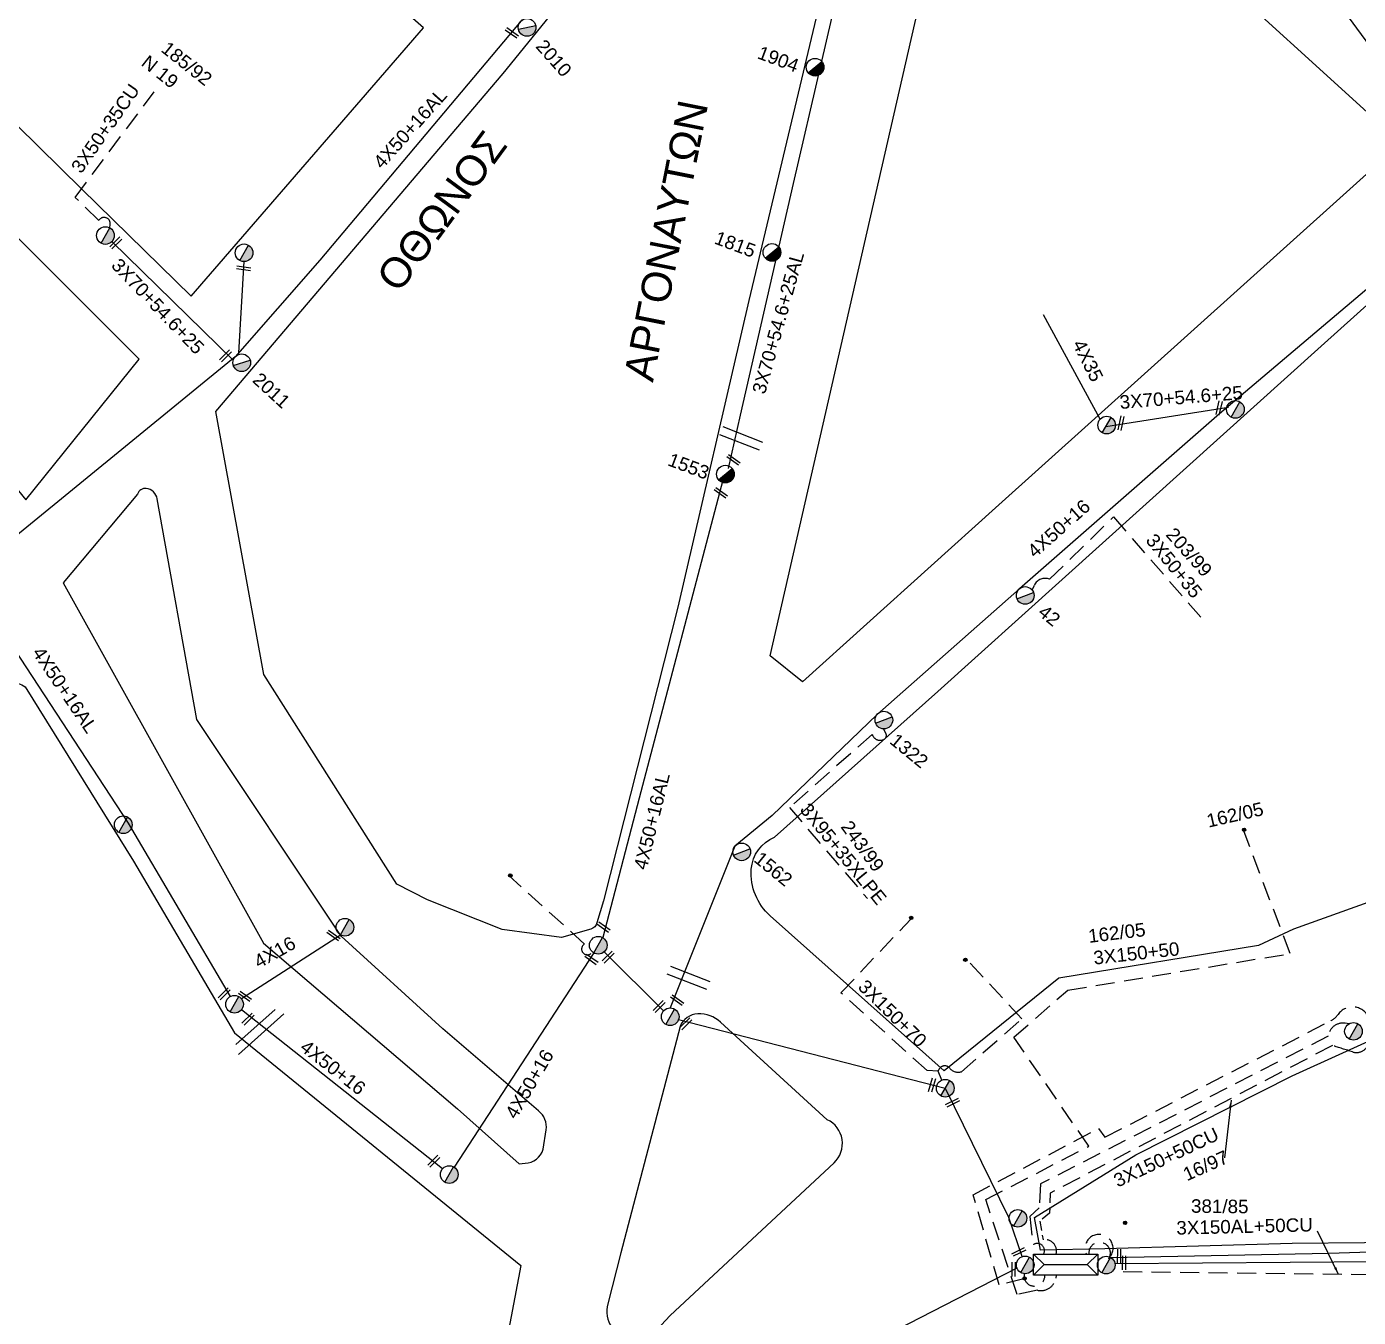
# Model space of a CAD drawing. Header units: millimetres. Extents: x 898 to 5598, y 789 to 3443.
# Drawn here: x 1777.4 to 1955.3, y 1430.2 to 1602.7 of the extents above; entities that cross this region are included whole.
import ezdxf

# ---------------------------------------------------------------- set-up
doc = ezdxf.new("R2010")
doc.units = ezdxf.units.MM
doc.linetypes.add('DASHED', pattern=[19.05, 12.7, -6.35])
for name, color, linetype in [('Άγνωστα', 7, 'Continuous'), ('Γυμνά εναέρια ΧΤ και ΦΟΠ (3Φ)   4x50+16AL', 7, 'Continuous'), ('Εναέρια παροχή ΧΤ 4x16', 7, 'SYN_LINE'), ('Επιγραφές - Σχήματα', 7, 'Continuous'), ('Καλώδια ΧΤ   3x150+50AL', 7, 'DASHED'), ('Καλώδια ΧΤ   3x150+50CU', 7, 'DASHED'), ('Καλώδια ΧΤ   3x150+70AL', 7, 'DASHED'), ('Καλώδια ΧΤ   3x150AL+50CU', 7, 'DASHED'), ('Καλώδια ΧΤ   3x95+35 XLPE', 7, 'DASHED'), ('Μηχανική τομή', 7, 'Continuous'), ('Στύλος ΦΜ', 7, 'Continuous'), ('Στύλος ΦΜ @ 1', 7, 'Continuous'), ('Συνδέσεις', 7, 'Continuous'), ('Συνεστραμμένα ΧΤ   3x70+54.6+25 AL', 7, 'SYN_LINE'), ('Τομή', 7, 'Continuous'), ('Υποσταθμός εναέριος 2 στύλων', 7, 'Continuous'), ('Υποσταθμός πόλεως', 7, 'Continuous'), ('Υπόβαθρο ΔΕΗ', 7, 'Continuous')]:
    doc.layers.add(name, color=color, linetype=linetype)
doc.styles.add('arial', font='arial.ttf')
doc.styles.get("Standard").update_dxf_attribs({"font": 'arial.ttf'})
doc.linetypes.add('SYN_LINE', pattern='A,0.5,-0.0001,["/\\/\\/\\/",Standard,S=0.1,R=0,X=0,Y=-0.05],-0.25', length=0.7501)
doc.dimstyles.new('ISO-25', dxfattribs={"dimtxt": 2.5, "dimasz": 2.5, "dimexe": 1.25, "dimexo": 0.625, "dimtad": 1, "dimtxsty": 'Standard', "dimcen": 2.5, "dimadec": 0, "dimazin": 0, "dimtfac": 1, "dimtmove": 0, "dimatfit": 3, "dimfxl": 1, "dimarcsym": 0})

# ---------------------------------------------------------------- blocks, each defined once
blk = doc.blocks.new('ΥΠΑΡΧΩΝ ΤΣΙΜΕΝΤΕΝΙΟΣ ΣΤΥΛΟΣ')
at = {"layer": 'Στύλος ΦΜ'}
blk.add_hatch(color=7, dxfattribs=at).paths.add_polyline_path([(-1.29, -2.28, 0.574793), (2.62, 0, 0.268822), (1.3, 2.27)])
at = {"layer": 'Στύλος ΦΜ', "color": 7}
blk.add_line((-1.29, -2.28), (1.3, 2.27), dxfattribs=at)
blk.add_circle((0, 0), 2.62, dxfattribs=at)
at = {"layer": 'Στύλος ΦΜ', "flags": 4}
for tag, p in [('ΑΡΙΘΜΟΣ', (-4.68, 8.05)), ('ΤΥΠΟΣ', (-4.91, 3.03))]:
    blk.add_attdef(tag, p, '', height=4, dxfattribs=at)
blk = doc.blocks.new('ΥΠΟΣΤΑΘΜΟΣ ΕΝΑΕΡΙΟΣ ΕΠΙ 2 ΣΤΥΛΩΝ')
at = {"layer": 'Υποσταθμός εναέριος 2 στύλων', "linetype": 'Continuous'}
for points in [[(-11.97, -2.11, 0.574793), (-8.45, -0.07, 0.268822), (-9.64, 1.98)], [(9.68, -2.15, 0.574793), (13.19, -0.1, 0.268822), (12.01, 1.95)]]:
    blk.add_hatch(color=256, dxfattribs=at).paths.add_polyline_path(points)
for p, q in [((-11.97, -2.11), (-9.64, 1.98)), ((9.68, -2.15), (12.01, 1.95))]:
    blk.add_line(p, q, dxfattribs=at)
for centre in [(-10.81, -0.07), (10.84, -0.1)]:
    blk.add_circle(centre, 2.36, dxfattribs=at)
at = {"layer": 'Υποσταθμός πόλεως', "linetype": 'Continuous', "ltscale": 40}
blk.add_lwpolyline([(-8.57, 2.82), (8.57, 2.82), (8.57, -2.82), (-8.57, -2.82)], close=True, dxfattribs=at)
for points in [[(-5.75, 0), (-8.57, 2.82)], [(-8.57, -2.82), (-5.75, 0)], [(-5.75, 0), (5.75, 0)], [(5.75, 0), (8.57, 2.82)], [(8.57, -2.82), (5.75, 0)]]:
    blk.add_lwpolyline(points, dxfattribs=at)
at = {"layer": 'Υποσταθμός εναέριος 2 στύλων', "ltscale": 40, "flags": 1}
for tag, p in [('ΜΕΤΑΣΧΗΜΑΤΙΣΜΟΣ', (14.09, 2.51)), ('ΙΣΧΥΣ', (14.07, -0.28)), ('ΑΡΙΘΜΟΣ', (14.19, -3))]:
    blk.add_attdef(tag, p, '', height=1.8, dxfattribs=at)
blk = doc.blocks.new('ΜΗΧΑΝΙΚΗ ΤΟΜΗ')
at = {"layer": 'Μηχανική τομή', "ltscale": 40}
for p, q in [((-1.89, 0.78), (1.89, 0.78)), ((1.89, 0), (-1.89, 0))]:
    blk.add_line(p, q, dxfattribs=at)
blk = doc.blocks.new('ΤΟΜΗ')
at = {"layer": 'Τομή', "ltscale": 40}
for p, q in [((-5.68, 0), (5.68, 0)), ((5.68, -2.33), (-5.68, -2.33))]:
    blk.add_line(p, q, dxfattribs=at)
blk = doc.blocks.new('_ΣΥΝΔΕΣΗ')
at = {"layer": 'Συνδέσεις', "linetype": 'SYN_LINE', "ltscale": 40}
blk.add_hatch(color=256, dxfattribs=at).paths.add_polyline_path([(0.5, -0.01, 1), (-0.5, -0.01, 1)])
at = {"layer": 'Συνδέσεις'}
blk.add_circle((0, -0.01), 0.5, dxfattribs=at)

msp = doc.modelspace()

# ---------------------------------------------------------------- linework, layer by layer
at = {"layer": 'Άγνωστα', "color": 62}
for points in [[(1970.73, 1581.23), (1947.04, 1613.47), (1917.94, 1639.86), (1895.65, 1659.52), (1887.82, 1666.79)], [(1970.6, 1579.57), (1936.76, 1550.95), (1910.01, 1527.57), (1890.99, 1510.79), (1876.97, 1497.28), (1872, 1493.17), (1863.35, 1471.58)]]:
    msp.add_lwpolyline(points, dxfattribs=at)
at = {"layer": 'Άγνωστα', "color": 173, "linetype": 'DASHED', "ltscale": 0.2}
msp.add_lwpolyline([(1788.47, 1575.79), (1788.53, 1576.26, 0.799638), (1787.02, 1576.8), (1783.83, 1579.86), (1794.4, 1593.96)], format="xyb", dxfattribs=at)
at = {"layer": 'Άγνωστα', "color": 173, "linetype": 'SYN_LINE', "ltscale": 15}
for points in [[(1804.97, 1558.11), (1788.75, 1573.96)], [(1805.7, 1559.11), (1806.41, 1571.29)]]:
    msp.add_lwpolyline(points, dxfattribs=at)
at = {"layer": 'Άγνωστα', "color": 62, "linetype": 'SYN_LINE', "ltscale": 20}
for points in [[(1920.8, 1550.23), (1913.22, 1564.16)], [(1937.94, 1551.8), (1921.55, 1549.23)]]:
    msp.add_lwpolyline(points, dxfattribs=at)
at = {"layer": 'Άγνωστα', "color": 62, "linetype": 'DASHED', "ltscale": 0.2}
msp.add_lwpolyline([(1911.72, 1527.4), (1912.02, 1528.05, -0.409001), (1914.05, 1528.84), (1922.57, 1537.18), (1934.4, 1523.61)], format="xyb", dxfattribs=at)
at = {"layer": 'Άγνωστα', "color": 133, "linetype": 'DASHED', "ltscale": 0.2}
msp.add_lwpolyline([(1851.91, 1480.11), (1841.78, 1489.27)], dxfattribs=at)
at = {"layer": 'Άγνωστα', "color": 133}
msp.add_lwpolyline([(1862.47, 1471.19), (1854.52, 1479.06)], dxfattribs=at)
at = {"layer": 'Άγνωστα', "color": 133, "linetype": 'DASHED', "ltscale": 0.2}
msp.add_lwpolyline([(1899.15, 1463.13), (1899.26, 1463.36, -0.546313), (1900.7, 1463.53, 0.306281), (1902.27, 1463.06), (1910.34, 1470.11), (1902.95, 1478.12)], format="xyb", dxfattribs=at)
at = {"layer": 'Άγνωστα', "color": 27, "linetype": 'DASHED', "ltscale": 0.2}
msp.add_lwpolyline([(1954.06, 1469.47), (1953.52, 1469.54, 0.421069), (1951.28, 1467.8), (1912.85, 1448.07), (1912.65, 1444.87), (1911.39, 1443.73)], format="xyb", dxfattribs=at)
msp.add_lwpolyline([(1911.39, 1443.73), (1911.85, 1439.92)], dxfattribs=at)
at = {"layer": 'Άγνωστα', "color": 133, "linetype": 'DASHED', "ltscale": 0.2}
msp.add_arc((1852.28, 1479.44), 0.765, 118.7568, 342.3299, dxfattribs=at)
at = {"layer": 'Άγνωστα', "color": 27, "linetype": 'DASHED', "ltscale": 0.2}
msp.add_arc((1912.41, 1439.15), 0.956, 330.9949, 126.2535, dxfattribs=at)
at = {"layer": 'Γυμνά εναέρια ΧΤ και ΦΟΠ (3Φ)   4x50+16AL', "color": 173, "linetype": 'Continuous', "ltscale": 20}
msp.add_lwpolyline([(1843.55, 1603.58), (1843.44, 1603.45), (1816.53, 1571.48), (1805.21, 1558.56), (1770.24, 1530)], dxfattribs=at)
at = {"layer": 'Γυμνά εναέρια ΧΤ και ΦΟΠ (3Φ)   4x50+16AL', "color": 133, "ltscale": 40}
msp.add_lwpolyline([(1870.38, 1542.1), (1859.21, 1499.6), (1854.33, 1480.97)], dxfattribs=at)
at = {"layer": 'Γυμνά εναέρια ΧΤ και ΦΟΠ (3Φ)   4x50+16AL', "color": 62, "ltscale": 40}
msp.add_lwpolyline([(1770.04, 1528.12), (1790.94, 1496.27), (1804.55, 1473.09)], dxfattribs=at)
at = {"layer": 'Γυμνά εναέρια ΧΤ και ΦΟΠ (3Φ)   4x50+16AL', "color": 133}
for points in [[(1853.16, 1478.92), (1834.48, 1450.31)], [(1832.91, 1450.06), (1806.06, 1471.34)]]:
    msp.add_lwpolyline(points, dxfattribs=at)
at = {"layer": 'Εναέρια παροχή ΧΤ 4x16', "color": 62, "ltscale": 20}
msp.add_lwpolyline([(1806.06, 1472.82), (1819.28, 1481.34)], dxfattribs=at)
at = {"layer": 'Επιγραφές - Σχήματα', "linetype": 'Continuous', "ltscale": 20}
for points in [[(1805.33, 1466.71), (1810.57, 1471.38)], [(1805.68, 1465.34), (1811.71, 1470.81)]]:
    msp.add_lwpolyline(points, dxfattribs=at)
at = {"layer": 'Καλώδια ΧΤ   3x150+50AL', "color": 62, "linetype": 'DASHED', "ltscale": 0.2}
msp.add_lwpolyline([(1914.94, 1435.87), (1914.87, 1435.47, -0.434269), (1912.42, 1433.87), (1909.71, 1433.3), (1905.52, 1445.97), (1919.28, 1453.1), (1909.29, 1467.67), (1916.47, 1473.95), (1946.19, 1478.84), (1939.9, 1495.48)], format="xyb", dxfattribs=at)
at = {"layer": 'Καλώδια ΧΤ   3x150+50AL', "color": 151, "linetype": 'DASHED', "ltscale": 0.2}
msp.add_lwpolyline([(1910.77, 1435.41, -0.390471), (1910.77, 1435.41), (1907.32, 1434.58), (1903.83, 1446.6), (1920.59, 1455.48), (1921.45, 1454.31), (1951.62, 1469.86, 0.118855), (1952.59, 1470.7, -0.60388), (1956.76, 1470.16), (1959.07, 1471.16), (1966.72, 1457.35)], format="xyb", dxfattribs=at)
at = {"layer": 'Καλώδια ΧΤ   3x150+50CU', "color": 2, "ltscale": 0.2}
msp.add_lwpolyline([(2020.36, 1489.23), (2020.11, 1488.61, -0.615414), (2014.62, 1488.12), (1994.35, 1482.81), (1994.16, 1481.83, -0.137009), (1993.37, 1480.28, -0.439697), (1990.58, 1480.28, -0.067888), (1989.73, 1481.49), (1956.88, 1467.77), (1956.71, 1466.96, -0.44324), (1954.51, 1465.7, 0.00141), (1951.83, 1466.56), (1914.11, 1446.82)], format="xyb", dxfattribs=at)
at = {"layer": 'Καλώδια ΧΤ   3x150+50CU', "color": 2, "linetype": 'DASHED', "ltscale": 0.1}
msp.add_lwpolyline([(1914.11, 1446.82), (1914.04, 1444.15), (1912.74, 1443.1), (1913.19, 1440.59)], dxfattribs=at)
at = {"layer": 'Καλώδια ΧΤ   3x150+50CU', "color": 2, "ltscale": 0.2}
msp.add_arc((1913.45, 1439.1), 1.52, 344.2633, 100.0594, dxfattribs=at)
at = {"layer": 'Καλώδια ΧΤ   3x150+70AL', "color": 133, "linetype": 'DASHED', "ltscale": 0.2}
msp.add_lwpolyline([(1899.63, 1461.93), (1899.15, 1463.13), (1897.68, 1463.22), (1886.17, 1473.59), (1895.49, 1483.45)], dxfattribs=at)
at = {"layer": 'Καλώδια ΧΤ   3x150AL+50CU', "color": 85, "ltscale": 0.2}
msp.add_lwpolyline([(1923.87, 1436.36), (1957.38, 1435.98), (1981.51, 1435.64), (1982.29, 1435.78, 0.258346), (1983.61, 1436.88, -0.452314), (1984.8, 1437.31), (2010, 1432.17), (2024.71, 1429.41), (2011.24, 1402.45), (2011.24, 1402.45, -0.185744), (2011.72, 1399.79, -0.533894), (2008.96, 1398.62), (2000.68, 1382.85)], format="xyb", dxfattribs=at)
at = {"layer": 'Καλώδια ΧΤ   3x150AL+50CU', "color": 5, "linetype": 'DASHED', "ltscale": 0.2}
msp.add_arc((1920.66, 1439.46), 1.87, 325.6345, 201.1461, dxfattribs=at)
at = {"layer": 'Καλώδια ΧΤ   3x150AL+50CU', "color": 1, "linetype": 'DASHED', "ltscale": 0.2}
msp.add_arc((1920.73, 1438.82), 1.44, 328.7578, 187.0655, dxfattribs=at)
at = {"layer": 'Καλώδια ΧΤ   3x95+35 XLPE', "color": 62, "ltscale": 0.2}
msp.add_lwpolyline([(1891.84, 1508.86), (1892.18, 1508.2, -0.406611), (1891.96, 1507.47, -0.465694), (1890.35, 1508.1), (1879.28, 1498.35), (1889.7, 1486.18)], format="xyb", dxfattribs=at)
at = {"layer": 'Συνεστραμμένα ΧΤ   3x70+54.6+25 AL', "color": 151, "ltscale": 20}
msp.add_lwpolyline([(1887.89, 1666.57), (1894.85, 1646.07), (1887.19, 1613.66), (1879.8, 1581.7), (1872.72, 1550.79), (1871.09, 1543.63)], dxfattribs=at)
at = {"layer": 'Συνεστραμμένα ΧΤ   3x70+54.6+25 AL', "color": 133, "linetype": 'SYN_LINE', "ltscale": 20}
msp.add_lwpolyline([(1864.47, 1470.03), (1900.11, 1460.85), (1908.55, 1443.64), (1908.55, 1443.64), (1908.55, 1443.64)], dxfattribs=at)
at = {"layer": 'Συνεστραμμένα ΧΤ   3x70+54.6+25 AL', "color": 133, "linetype": 'SYN_LINE', "ltscale": 7}
msp.add_lwpolyline([(1908.55, 1443.64), (1910.37, 1438.28)], dxfattribs=at)
at = {"layer": 'Συνεστραμμένα ΧΤ   3x70+54.6+25 AL', "color": 5, "linetype": 'SYN_LINE', "ltscale": 20}
msp.add_lwpolyline([(1922.2, 1438.25), (1951.37, 1438.82), (1959.63, 1439.1), (1980.5, 1438.56), (2034.28, 1422.97)], dxfattribs=at)
at = {"layer": 'Συνεστραμμένα ΧΤ   3x70+54.6+25 AL', "color": 151, "linetype": 'SYN_LINE', "ltscale": 20}
msp.add_lwpolyline([(1909.65, 1436.81), (1880.7, 1421.92), (1865.57, 1410.36), (1844.56, 1394.5), (1827.68, 1381.43), (1802.27, 1360.3)], dxfattribs=at)
at = {"layer": 'Συνεστραμμένα ΧΤ   3x70+54.6+25 AL', "color": 1, "linetype": 'SYN_LINE', "ltscale": 20}
msp.add_lwpolyline([(1922.77, 1437.45), (1957.91, 1437.69), (1980.68, 1436.63), (2033.87, 1421.33), (2065.45, 1409.64), (2107.85, 1400.47), (2121.66, 1377.79), (2128.13, 1359.97)], dxfattribs=at)
at = {"layer": 'Συνεστραμμένα ΧΤ   3x70+54.6+25 AL', "color": 151, "linetype": 'DASHED', "ltscale": 0.2}
msp.add_arc((1912.02, 1435.8), 1.39, 166.0754, 2.7655, dxfattribs=at)
at = {"layer": 'Υπόβαθρο ΔΕΗ'}
for points in [[(1799.34, 1566.69), (1830.37, 1602.52), (1771.8, 1653.64), (1744.36, 1620.72), (1784.75, 1580.98), (1799.34, 1566.69)], [(1777.26, 1539.47), (1792.38, 1558.23), (1746.14, 1604.49), (1737.96, 1612.53), (1729.04, 1602.19), (1766.79, 1552.23), (1777.26, 1539.47)], [(2045.46, 1494.51), (2050.29, 1486.03), (2023.86, 1430.81), (1985.99, 1438.3), (1975.46, 1440.38), (1946.45, 1440.1), (1921.45, 1439.41), (1912.82, 1439.23), (1912.03, 1443.59), (1925.58, 1451.94), (1946.46, 1462.52), (1959.53, 1468.45), (1995.58, 1481.64), (2027.92, 1489.83), (2045.46, 1494.51)]]:
    msp.add_lwpolyline(points, dxfattribs=at)
for points in [[(1802.65, 1551.25), (1841.03, 1596.43), (1861.91, 1622.17), (1882.82, 1647.81, -0.233836), (1885.03, 1648.82), (1889.88, 1649.63), (1892.61, 1645.62), (1882.86, 1603.89), (1873.85, 1566.07), (1864.37, 1525.1), (1854.44, 1485.88), (1853.56, 1482.94, -0.234178), (1852.77, 1482.1), (1848.81, 1481.01), (1840.89, 1482.07), (1830.92, 1486.01), (1826.83, 1488.12), (1809.07, 1516.14), (1802.65, 1551.25)], [(1881.01, 1515.16), (1876.7, 1518.6), (1903.46, 1635.65, -0.706227), (1907.16, 1636.08), (1958.95, 1589.02, -0.352825), (1959.47, 1585.71), (1906.81, 1538.37), (1881.01, 1515.16)], [(1972.73, 1577.27), (1999.23, 1553.77), (2032.48, 1523.93), (2047.3, 1510.62), (2004.13, 1500.44), (1997.74, 1498.68), (1991.25, 1497.39), (1958.95, 1486.49), (1946.64, 1482.1), (1941.95, 1479.9), (1915.28, 1475.56), (1899.96, 1463.19), (1876.73, 1483.88, -0.23202), (1874.19, 1490.1, -0.285813), (1877.31, 1494.41), (1899.13, 1513.87), (1932.32, 1543.76), (1950.34, 1559.98), (1964.31, 1572.56), (1969.39, 1576.94, -0.316025), (1972.73, 1577.27, 0.047555)], [(1792.19, 1540.2), (1782.25, 1528.35), (1808.99, 1480.24), (1834.92, 1458.08), (1843.19, 1450.77), (1843.97, 1450.82, 0.310267), (1846.4, 1452.71), (1846.78, 1455.3, 0.271866), (1845.77, 1457.81), (1832.96, 1468.79), (1819.41, 1481.15), (1800.11, 1510.09), (1794.81, 1539.58, 0.325089), (1793.35, 1540.98, 0.383217), (1792.19, 1540.2, -0.7827)], [(1713.47, 1447.09), (1757.33, 1498.75), (1770.19, 1513.38, -0.361183), (1777.17, 1514.49), (1791.64, 1491.19), (1805.15, 1468.23), (1843.41, 1437.18), (1838.56, 1411.55), (1796.79, 1376.56), (1742.95, 1421.38), (1713.47, 1447.09)], [(1863.35, 1430.48), (1885.24, 1450.87, 0.531347), (1884.33, 1456.65), (1870.09, 1469.67, 0.196039), (1867.05, 1470.79, 0.304572), (1864.67, 1469.08), (1856.77, 1438.85), (1855, 1432.06, 0.455805), (1858.3, 1427.23, 0.182025), (1860.96, 1427.89), (1863.35, 1430.48)]]:
    msp.add_lwpolyline(points, format="xyb", dxfattribs=at)

# ---------------------------------------------------------------- block references
at = {"layer": 'Μηχανική τομή'}
for p, xscale, yscale, zscale, rotation in [((1842.07, 1601.68), 0.4999999999999998, 0.4999999999999998, 0.4999999999999998, 324.6353855541657), ((1789.43, 1573.64), 0.4999999999999997, 0.4999999999999997, 0.4999999999999997, 44.76104640309429), ((1806.34, 1570.18), 0.4999999999999996, 0.4999999999999996, 0.4999999999999996, 351.8357295231555), ((1804.06, 1558.55), 0.4999999999999997, 0.4999999999999997, 0.4999999999999997, 44.76104640309429), ((1936.88, 1551.68), 0.4999999999999996, 0.4999999999999996, 0.4999999999999996, 77.4820903481143), ((1923.78, 1549.66), 0.4999999999999996, 0.4999999999999996, 0.4999999999999996, 77.4820903481143), ((1871.69, 1544.65), 0.4999999999999998, 0.4999999999999998, 0.4999999999999998, 324.6353855541657), ((1870.01, 1540.24), 0.4999999999999998, 0.4999999999999998, 0.4999999999999998, 324.6353855541657), ((1854.34, 1482.22), 0.4999999999999998, 0.4999999999999998, 0.4999999999999998, 324.6353855541657), ((1818.24, 1481.1), 0.4999999999999998, 0.4999999999999998, 0.4999999999999998, 324.6353855541657), ((1852.71, 1477.9), 0.4999999999999998, 0.4999999999999998, 0.4999999999999998, 324.6353855541657), ((1855.2, 1478.24), 0.4999999999999997, 0.4999999999999997, 0.4999999999999997, 44.76104640309429), ((1803.88, 1473.33), 0.4999999999999997, 0.4999999999999997, 0.4999999999999997, 44.76104640309429), ((1806.42, 1472.97), 0.4999999999999998, 0.4999999999999998, 0.4999999999999998, 324.6353855541657), ((1862.02, 1471.62), 0.4999999999999997, 0.4999999999999997, 0.4999999999999997, 44.76104640309429), ((1864.17, 1472.45), 0.4999999999999998, 0.4999999999999998, 0.4999999999999998, 324.6353855541657), ((1807.08, 1469.94), 0.4999999999999997, 0.4999999999999997, 0.4999999999999997, 44.76104640309429), ((1865.56, 1469.32), 0.4999999999999997, 0.4999999999999997, 0.4999999999999997, 44.76104640309429), ((1898.52, 1461.21), 0.4999999999999997, 0.4999999999999997, 0.4999999999999997, 73.22179188022594), ((1901.18, 1458.75), 0.4999999999999997, 0.4999999999999997, 0.4999999999999997, 25.9470046643539), ((1831.92, 1450.95), 0.4999999999999997, 0.4999999999999997, 0.4999999999999997, 44.76104640309429), ((1910.01, 1438.81), 0.4999999999999997, 0.4999999999999997, 0.4999999999999997, 25.9470046643539), ((1923.53, 1438.42), 0.4999999999999997, 0.4999999999999997, 0.4999999999999997, 89.36908801880247), ((1924.2, 1437.52), 0.4999999999999997, 0.4999999999999997, 0.4999999999999997, 89.36908801880247), ((1909.43, 1436.66), 0.4999999999999997, 0.4999999999999997, 0.4999999999999997, 89.36908801880247)]:
    msp.add_blockref('ΜΗΧΑΝΙΚΗ ΤΟΜΗ', p, dxfattribs=dict(at, xscale=xscale, yscale=yscale, zscale=zscale, rotation=rotation))
at = {"layer": 'Στύλος ΦΜ @ 1', "ltscale": 40}
ref = msp.add_blockref('ΥΠΑΡΧΩΝ ΤΣΙΜΕΝΤΕΝΙΟΣ ΣΤΥΛΟΣ', (1844.23, 1602.57), dxfattribs=dict(at, xscale=0.4499999999998181, yscale=0.4499999999998181, zscale=0.4499999999998181, rotation=311.677860561733))
ref.add_attrib('ΤΥΠΟΣ', '2010', (1845.28, 1599.97), dxfattribs={"layer": 'Στύλος ΦΜ', "height": 1.8, "rotation": 311.6779, "flags": 4})
ref = msp.add_blockref('ΥΠΑΡΧΩΝ ΤΣΙΜΕΝΤΕΝΙΟΣ ΣΤΥΛΟΣ', (1882.71, 1597.26), dxfattribs=dict(at, xscale=0.4499999999998181, yscale=0.4499999999998181, zscale=0.4499999999998181, rotation=339.4671669284276))
ref.add_attrib('ΤΥΠΟΣ', '1904', (1874.87, 1598.48), dxfattribs={"layer": 'Στύλος ΦΜ', "height": 1.8, "rotation": 339.4672, "flags": 4})
at = {"layer": 'Στύλος ΦΜ @ 1', "ltscale": 40, "xscale": 0.4499999999998181, "yscale": 0.4499999999998181, "zscale": 0.4499999999998181}
for p in [(1787.89, 1574.77), (1806.41, 1572.46), (1938.87, 1551.54), (1921.67, 1549.44), (1790.27, 1496.05), (1819.89, 1482.35), (1853.74, 1479.95), (1805.14, 1472.07), (1863.35, 1470.4), (1954.65, 1468.45), (1900.11, 1460.85), (1833.83, 1449.32), (1909.81, 1443.47)]:
    msp.add_blockref('ΥΠΑΡΧΩΝ ΤΣΙΜΕΝΤΕΝΙΟΣ ΣΤΥΛΟΣ', p, dxfattribs=at)
at = {"layer": 'Στύλος ΦΜ @ 1', "ltscale": 40}
ref = msp.add_blockref('ΥΠΑΡΧΩΝ ΤΣΙΜΕΝΤΕΝΙΟΣ ΣΤΥΛΟΣ', (1876.95, 1572.52), dxfattribs=dict(at, xscale=0.4499999999998181, yscale=0.4499999999998181, zscale=0.4499999999998181, rotation=339.4671669284276))
ref.add_attrib('ΤΥΠΟΣ', '1815', (1869.11, 1573.74), dxfattribs={"layer": 'Στύλος ΦΜ', "height": 1.8, "rotation": 339.4672, "flags": 4})
ref = msp.add_blockref('ΥΠΑΡΧΩΝ ΤΣΙΜΕΝΤΕΝΙΟΣ ΣΤΥΛΟΣ', (1806.1, 1557.78), dxfattribs=dict(at, xscale=0.4499999999998182, yscale=0.4499999999998182, zscale=0.4499999999998182, rotation=317.4913151997975))
ref.add_attrib('ΤΥΠΟΣ', '2011', (1807.41, 1555.3), dxfattribs={"layer": 'Στύλος ΦΜ', "height": 1.8, "rotation": 317.4913, "flags": 4})
ref = msp.add_blockref('ΥΠΑΡΧΩΝ ΤΣΙΜΕΝΤΕΝΙΟΣ ΣΤΥΛΟΣ', (1870.73, 1542.89), dxfattribs=dict(at, xscale=0.4499999999998181, yscale=0.4499999999998181, zscale=0.4499999999998181, rotation=339.4671669284276))
ref.add_attrib('ΤΥΠΟΣ', '1553', (1862.89, 1544.1), dxfattribs={"layer": 'Στύλος ΦΜ', "height": 1.8, "rotation": 339.4672, "flags": 4})
ref = msp.add_blockref('ΥΠΑΡΧΩΝ ΤΣΙΜΕΝΤΕΝΙΟΣ ΣΤΥΛΟΣ', (1910.79, 1526.68), dxfattribs=dict(at, xscale=0.4499999999998181, yscale=0.4499999999998181, zscale=0.4499999999998181, rotation=320.7529501123499))
ref.add_attrib('ΤΥΠΟΣ', '42', (1912.36, 1524.19), dxfattribs={"layer": 'Στύλος ΦΜ', "height": 1.8, "rotation": 320.753, "flags": 4})
ref = msp.add_blockref('ΥΠΑΡΧΩΝ ΤΣΙΜΕΝΤΕΝΙΟΣ ΣΤΥΛΟΣ', (1891.9, 1510.04), dxfattribs=dict(at, xscale=0.4499999999998181, yscale=0.4499999999998181, zscale=0.4499999999998181, rotation=320.7529501123499))
ref.add_attrib('ΤΥΠΟΣ', '1322', (1892.55, 1507.02), dxfattribs={"layer": 'Στύλος ΦΜ', "height": 1.8, "rotation": 320.753, "flags": 4})
ref = msp.add_blockref('ΥΠΑΡΧΩΝ ΤΣΙΜΕΝΤΕΝΙΟΣ ΣΤΥΛΟΣ', (1872.91, 1492.43), dxfattribs=dict(at, xscale=0.4499999999998181, yscale=0.4499999999998181, zscale=0.4499999999998181, rotation=320.7529501123499))
ref.add_attrib('ΤΥΠΟΣ', '1562', (1874.4, 1491.22), dxfattribs={"layer": 'Στύλος ΦΜ', "height": 1.8, "rotation": 320.753, "flags": 4})
at = {"layer": 'Συνδέσεις', "xscale": 0.4499999999999886, "yscale": 0.4499999999999886, "zscale": 0.4499999999999886}
for p in [(1940.03, 1495.38), (1841.99, 1489.28), (1895.57, 1483.61), (1902.79, 1478.02), (1924.14, 1442.87), (1910.7, 1435.44)]:
    msp.add_blockref('_ΣΥΝΔΕΣΗ', p, dxfattribs=at)
at = {"layer": 'Τομή', "xscale": 0.4999999999999999, "yscale": 0.4999999999999999, "zscale": 0.4999999999999999, "rotation": 338.8367447700126}
for p in [(1873.05, 1548.21), (1866.02, 1476.15)]:
    msp.add_blockref('ΤΟΜΗ', p, dxfattribs=at)
at = {"layer": 'Υποσταθμός εναέριος 2 στύλων', "xscale": 0.5, "yscale": 0.5, "zscale": 0.5}
msp.add_blockref('ΥΠΟΣΤΑΘΜΟΣ ΕΝΑΕΡΙΟΣ ΕΠΙ 2 ΣΤΥΛΩΝ', (1916.19, 1437.28), dxfattribs=at)

# ---------------------------------------------------------------- texts
at = {"ltscale": 40, "char_height": 4, "width": 94.4586, "attachment_point": 1, "style": 'arial'}
for s, insert, rotation in [('ΑΡΓΟΝΑΥΤΩΝ', (1857.12, 1555.85), 78.7701), ('OΘΩNOΣ', (1823.86, 1569.31), 53.5813)]:
    msp.add_mtext(s, dxfattribs=dict(at, insert=insert, rotation=rotation))
at = {"layer": 'Άγνωστα', "ltscale": 40, "char_height": 1.8, "attachment_point": 1, "style": 'arial'}
for s, insert, width, rotation in [('185/92', (1796.31, 1600.85), 7.1535, 321.542), ('N 19', (1793.66, 1599.01), 7.1535, 321.542), ('3X50+35CU', (1783.18, 1583.97), 31.6072, 54.873), ('3X70+54.6+25', (1789.85, 1571.91), 31.6072, 313.7587), ('4X35', (1918.67, 1561.09), 31.6072, 296.6282), ('3X70+54.6+25', (1923.34, 1553.39), 31.6072, 4.6), ('4X50+16', (1910.88, 1532.94), 31.6072, 41.583), ('203/99', (1930.81, 1535.94), 7.1535, 311.6956), ('3X50+35', (1928.19, 1535.14), 31.6072, 309.0854), ('162/05', (1934.87, 1497.41), 7.1535, 12.8326), ('243/99', (1887.51, 1496.83), 7.1535, 306.4279), ('162/05', (1919.1, 1482.05), 7.1535, 6.9297), ('3X150+50', (1919.81, 1479.15), 31.6072, 6.2723), ('3X150+70', (1889.58, 1475.53), 31.6072, 315.5277), ('4X50+16', (1814.85, 1467.45), 31.6072, 322.2002), ('4X50+16', (1841.19, 1457.5), 31.6072, 59.6207), ('16/97', (1931.65, 1450.05), 7.1535, 24.1385), ('381/85', (1932.95, 1446.02), 7.1535, 359.3885)]:
    msp.add_mtext(s, dxfattribs=dict(at, insert=insert, width=width, rotation=rotation))
at = {"layer": 'Γυμνά εναέρια ΧΤ και ΦΟΠ (3Φ)   4x50+16AL', "ltscale": 40, "char_height": 1.8, "width": 31.6072, "attachment_point": 1, "style": 'arial'}
for insert, rotation in [((1823.52, 1584.75), 48.1974), ((1779.52, 1520.05), 304.1081), ((1858.45, 1490.34), 76.2918)]:
    msp.add_mtext('4X50+16AL', dxfattribs=dict(at, insert=insert, rotation=rotation))
at = {"layer": 'Εναέρια παροχή ΧΤ 4x16', "ltscale": 20, "insert": (1807.51, 1478.38), "char_height": 1.8, "width": 31.6072, "attachment_point": 1, "rotation": 29.2262, "style": 'arial'}
msp.add_mtext('4X16', dxfattribs=at)
at = {"layer": 'Καλώδια ΧΤ   3x150+50CU', "ltscale": 0.2, "insert": (1922.38, 1449.19), "char_height": 1.8, "width": 31.6072, "attachment_point": 1, "rotation": 25.365, "style": 'arial'}
msp.add_mtext('3X150+50CU', dxfattribs=at)
at = {"layer": 'Καλώδια ΧΤ   3x150AL+50CU', "ltscale": 0.2, "insert": (1930.96, 1443.09), "char_height": 1.8, "width": 31.6072, "attachment_point": 1, "rotation": 1.3746, "style": 'arial'}
msp.add_mtext('3X150AL+50CU', dxfattribs=at)
at = {"layer": 'Καλώδια ΧΤ   3x95+35 XLPE', "ltscale": 0.2, "insert": (1881.97, 1499.17), "char_height": 1.8, "width": 31.6072, "attachment_point": 1, "rotation": 309.0854, "style": 'arial'}
msp.add_mtext('3X95+35XLPE', dxfattribs=at)
at = {"layer": 'Συνεστραμμένα ΧΤ   3x70+54.6+25 AL', "ltscale": 20, "insert": (1874.27, 1553.95), "char_height": 1.8, "width": 31.6072, "attachment_point": 1, "rotation": 74.3722, "style": 'arial'}
msp.add_mtext('3X70+54.6+25AL', dxfattribs=at)

# ---------------------------------------------------------------- leaders
at = {"layer": 'Επιγραφές - Σχήματα', "ltscale": 40}
for points in [[(1938.29, 1459.24), (1937.4, 1451.57)], [(1952.65, 1435.98), (1949.84, 1441.77)]]:
    msp.add_leader(points, dimstyle='ISO-25', override={"dimasz": 1, "dimtad": 0}, dxfattribs=at)

doc.saveas('drawing.dxf')
